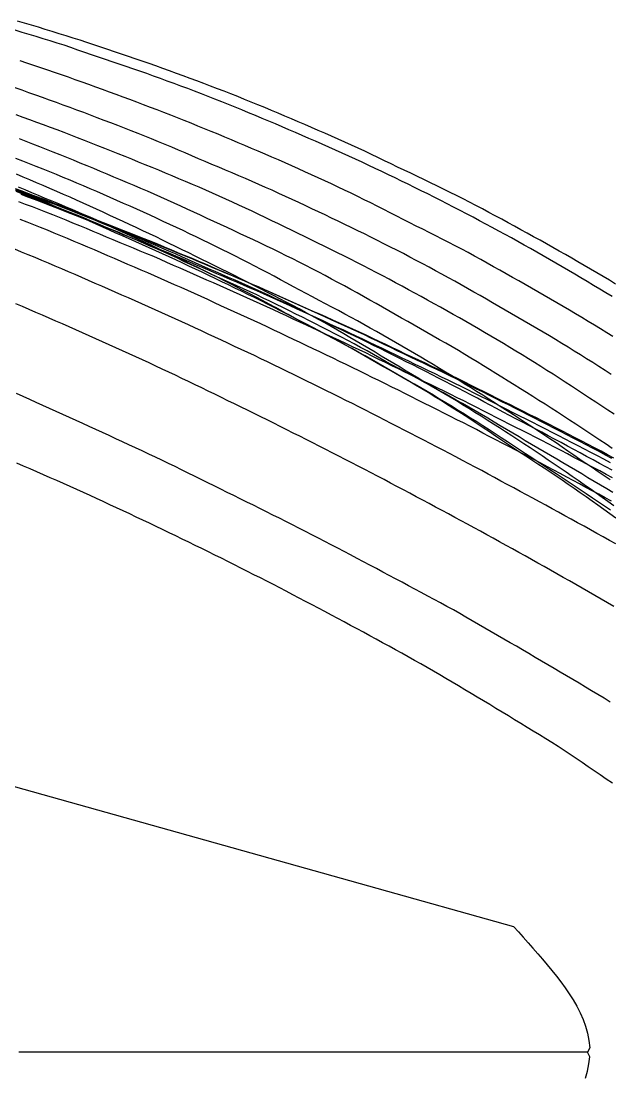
# Model space of a CAD drawing. Extents: x -4 to 218, y -16 to 16.
# Drawn here: x 198.46 to 206.55, y -0.31 to 14.16 of the extents above; entities that cross this region are included whole.
import ezdxf

# ---------------------------------------------------------------- set-up
doc = ezdxf.new("R2010")
doc.units = 0
doc.header["$MEASUREMENT"] = 0
doc.layers.add('Waterlines', color=7, linetype='Continuous')

msp = doc.modelspace()

# ---------------------------------------------------------------- linework, layer by layer
at = {"layer": 'Waterlines', "color": 135}
for points in [[(206.62544, 10.55091), (206.53954, 10.60211), (206.45348, 10.6531), (206.36731, 10.70387), (206.28102, 10.75442), (206.1946, 10.80476), (206.10806, 10.85489), (206.02138, 10.90483), (205.93457, 10.95458), (205.84772, 11.00412), (205.76071, 11.05348), (205.67363, 11.10266), (205.5864, 11.15167), (205.4991, 11.20045), (205.41168, 11.24902), (205.3241, 11.29737), (205.23642, 11.34546), (205.14856, 11.39331), (205.06055, 11.44088), (204.97244, 11.48814), (204.88411, 11.53512), (204.79562, 11.58177), (204.70697, 11.62809), (204.61816, 11.67404), (204.52911, 11.71963), (204.43988, 11.76485), (204.35049, 11.80964), (204.26086, 11.85406), (204.1711, 11.89815), (204.08118, 11.94194), (203.99117, 11.98547), (203.90108, 12.02875), (203.81075, 12.07194), (203.72054, 12.1149), (203.63014, 12.15784), (203.54002, 12.20067), (203.44963, 12.24379), (203.35962, 12.2872), (203.26981, 12.33108), (203.17984, 12.37471), (203.08922, 12.41746), (202.99829, 12.4592), (202.90701, 12.50036), (202.81563, 12.54108), (202.72414, 12.58148), (202.63254, 12.62161), (202.54076, 12.66155), (202.44897, 12.70125), (202.35706, 12.74076), (202.26506, 12.78009), (202.17303, 12.81921), (202.08089, 12.85815), (201.98869, 12.89687), (201.89638, 12.9354), (201.80397, 12.9737), (201.7115, 13.01173), (201.61891, 13.04949), (201.52617, 13.08697), (201.43336, 13.12414), (201.34029, 13.16105), (201.24718, 13.19761), (201.15399, 13.23383), (201.06067, 13.26972), (200.96718, 13.3053), (200.8736, 13.34056), (200.77992, 13.37548), (200.68611, 13.41009), (200.59218, 13.44443), (200.49814, 13.47848), (200.40385, 13.51232), (200.30974, 13.54582), (200.21544, 13.57913), (200.12103, 13.6122), (200.02655, 13.64503), (199.93198, 13.67762), (199.83731, 13.70997), (199.74258, 13.74207), (199.64777, 13.77391), (199.55281, 13.8055), (199.45787, 13.83681), (199.36278, 13.86786), (199.26759, 13.89864), (199.17236, 13.92912), (199.077, 13.95933), (198.98152, 13.98924), (198.88602, 14.01883), (198.79037, 14.04813), (198.69467, 14.07713), (198.59885, 14.10583), (198.50296, 14.13423), (198.40698, 14.16234)], [(161.77084, 13.91014), (205.22366, 1.72699)], [(206.57822, 10.37787), (206.4922, 10.42913), (206.40654, 10.48059), (206.32072, 10.53231), (206.23497, 10.584), (206.14932, 10.63548), (206.06337, 10.68689), (205.97733, 10.73802), (205.8912, 10.7888), (205.80479, 10.83929), (205.71815, 10.88942), (205.63139, 10.93912), (205.54436, 10.98852), (205.45715, 11.0376), (205.36978, 11.08637), (205.28233, 11.13482), (205.19464, 11.18306), (205.10684, 11.23102), (205.01889, 11.27873), (204.9308, 11.32619), (204.84261, 11.37341), (204.75424, 11.4204), (204.66582, 11.46714), (204.57724, 11.51365), (204.48854, 11.5599), (204.39969, 11.60593), (204.31075, 11.65169), (204.22166, 11.6972), (204.13243, 11.74246), (204.04308, 11.78744), (203.95358, 11.83216), (203.86397, 11.8766), (203.77423, 11.92077), (203.68433, 11.96468), (203.59428, 12.0083), (203.50412, 12.05165), (203.41383, 12.09472), (203.32341, 12.13752), (203.23285, 12.18004), (203.14217, 12.22229), (203.05133, 12.26428), (202.96042, 12.30599), (202.8694, 12.34744), (202.77823, 12.38865), (202.68694, 12.42962), (202.59557, 12.47033), (202.50406, 12.51082), (202.41246, 12.55107), (202.32079, 12.59108), (202.229, 12.63087), (202.1371, 12.67044), (202.04515, 12.70978), (201.95308, 12.74892), (201.86092, 12.78783), (201.76869, 12.82652), (201.67635, 12.86501), (201.58391, 12.90328), (201.49139, 12.94131), (201.39874, 12.97908), (201.30602, 13.01657), (201.21313, 13.05377), (201.12012, 13.09066), (201.02699, 13.12722), (200.93373, 13.16345), (200.84033, 13.19932), (200.74681, 13.23484), (200.65312, 13.27), (200.55933, 13.30479), (200.46535, 13.33921), (200.37128, 13.37325), (200.27705, 13.40694), (200.18274, 13.44029), (200.08832, 13.47338), (199.99382, 13.50623), (199.89926, 13.53886), (199.80467, 13.5713), (199.71008, 13.6036), (199.6153, 13.63583), (199.52072, 13.66791), (199.42603, 13.70001), (199.33128, 13.73224), (199.23691, 13.76477), (199.14243, 13.79774), (199.04749, 13.82965), (198.95215, 13.86029), (198.85669, 13.89028), (198.76105, 13.91993), (198.66537, 13.94927), (198.56956, 13.97842), (198.47382, 14.00733), (198.37791, 14.03608)], [(206.58826, 9.82812), (206.50325, 9.88091), (206.41815, 9.93336), (206.33281, 9.98558), (206.24727, 10.03753), (206.16162, 10.0892), (206.07581, 10.14061), (205.98982, 10.19179), (205.90369, 10.24271), (205.81744, 10.29339), (205.73105, 10.34384), (205.64453, 10.39406), (205.55792, 10.44407), (205.47118, 10.49389), (205.38429, 10.54354), (205.29735, 10.59299), (205.2103, 10.64229), (205.12315, 10.6914), (205.03589, 10.74035), (204.94855, 10.7891), (204.8611, 10.83767), (204.77359, 10.88599), (204.68584, 10.93415), (204.59814, 10.98191), (204.51013, 11.02939), (204.42178, 11.07643), (204.33319, 11.12261), (204.24403, 11.16778), (204.15439, 11.2123), (204.06476, 11.25699), (203.97552, 11.30212), (203.88634, 11.34758), (203.79726, 11.3931), (203.70804, 11.43868), (203.61896, 11.48409), (203.52969, 11.52944), (203.44051, 11.57454), (203.35107, 11.6195), (203.26155, 11.66421), (203.17189, 11.70864), (203.08206, 11.75274), (202.9921, 11.79646), (202.90193, 11.8398), (202.8116, 11.88279), (202.7211, 11.9254), (202.63052, 11.96764), (202.53969, 12.0096), (202.44875, 12.05121), (202.3576, 12.09254), (202.26636, 12.13356), (202.17497, 12.1743), (202.0835, 12.21476), (201.99185, 12.25498), (201.90019, 12.29493), (201.80835, 12.33468), (201.71645, 12.3742), (201.62448, 12.4135), (201.53239, 12.45262), (201.44022, 12.49153), (201.34799, 12.53022), (201.25563, 12.56872), (201.16321, 12.60699), (201.07068, 12.64505), (200.97809, 12.68289), (200.88539, 12.72052), (200.79265, 12.7579), (200.69975, 12.79508), (200.60677, 12.83203), (200.51373, 12.86872), (200.42056, 12.9052), (200.32732, 12.94142), (200.23399, 12.97739), (200.14059, 13.0131), (200.04701, 13.0486), (199.9534, 13.08382), (199.85966, 13.1188), (199.76584, 13.15353), (199.67194, 13.18801), (199.57791, 13.22224), (199.48381, 13.25623), (199.38965, 13.28997), (199.29536, 13.32349), (199.201, 13.35676), (199.10658, 13.38981), (199.0121, 13.42263), (198.9175, 13.45524), (198.82285, 13.48763), (198.7281, 13.51981), (198.6333, 13.55177), (198.53847, 13.5835), (198.44353, 13.615)], [(206.56404, 9.31007), (206.47978, 9.36404), (206.39539, 9.41777), (206.31081, 9.4713), (206.2261, 9.52459), (206.14119, 9.57769), (206.05637, 9.63038), (205.97122, 9.68288), (205.88589, 9.73507), (205.80034, 9.78687), (205.71461, 9.83811), (205.62833, 9.88884), (205.54179, 9.93889), (205.45483, 9.98878), (205.36813, 10.03869), (205.28152, 10.08898), (205.1951, 10.13945), (205.10876, 10.18996), (205.02226, 10.24052), (204.93591, 10.29088), (204.84932, 10.3412), (204.76262, 10.39132), (204.67599, 10.44114), (204.58905, 10.4908), (204.50195, 10.54015), (204.4147, 10.58915), (204.32724, 10.63778), (204.23956, 10.68602), (204.15167, 10.73389), (204.0636, 10.78138), (203.97533, 10.82852), (203.88689, 10.87529), (203.79832, 10.92169), (203.70949, 10.9678), (203.62051, 11.0136), (203.53136, 11.05909), (203.44203, 11.10429), (203.35263, 11.14918), (203.26306, 11.19383), (203.17337, 11.23822), (203.08357, 11.28236), (202.9937, 11.32627), (202.90367, 11.36999), (202.81354, 11.4135), (202.72336, 11.45681), (202.63304, 11.49995), (202.54268, 11.54288), (202.45224, 11.58562), (202.36168, 11.62817), (202.27097, 11.67056), (202.18024, 11.7127), (202.08942, 11.75462), (201.9985, 11.79626), (201.90735, 11.83767), (201.81621, 11.87867), (201.72475, 11.91931), (201.6331, 11.95939), (201.54121, 11.99889), (201.44907, 12.03787), (201.35693, 12.07646), (201.26466, 12.11507), (201.17233, 12.15403), (201.08017, 12.19336), (200.98833, 12.23281), (200.89629, 12.27237), (200.80446, 12.31178), (200.71231, 12.35113), (200.6201, 12.39023), (200.52783, 12.42904), (200.43555, 12.46747), (200.34299, 12.50559), (200.25026, 12.54333), (200.15739, 12.58073), (200.06454, 12.61774), (199.97147, 12.6545), (199.87825, 12.69101), (199.78496, 12.72724), (199.69156, 12.76323), (199.59807, 12.79898), (199.50455, 12.83449), (199.41089, 12.8698), (199.31728, 12.90485), (199.22348, 12.93974), (199.12964, 12.97443), (199.03569, 13.00892), (198.9417, 13.0432), (198.84764, 13.07729), (198.75346, 13.1112), (198.65927, 13.1449), (198.56499, 13.1784), (198.47063, 13.21172), (198.37621, 13.24483)], [(206.6035, 8.76332), (206.51956, 8.81806), (206.43581, 8.87263), (206.3519, 8.92736), (206.2683, 8.98213), (206.18463, 9.03723), (206.10115, 9.09234), (206.01759, 9.1474), (205.93379, 9.20228), (205.84995, 9.2567), (205.76559, 9.3109), (205.68117, 9.36458), (205.59637, 9.41799), (205.51152, 9.47097), (205.42636, 9.52371), (205.34113, 9.57608), (205.25563, 9.62823), (205.17, 9.68007), (205.08423, 9.73163), (204.99828, 9.78294), (204.91216, 9.83396), (204.82587, 9.88473), (204.73947, 9.9352), (204.65286, 9.98543), (204.56616, 10.03535), (204.47923, 10.08501), (204.3922, 10.13438), (204.30498, 10.18346), (204.21759, 10.2323), (204.1301, 10.2809), (204.04247, 10.32928), (203.95474, 10.37744), (203.8669, 10.42542), (203.77895, 10.4732), (203.69089, 10.5208), (203.60271, 10.56822), (203.51445, 10.61546), (203.42612, 10.66249), (203.33777, 10.70924), (203.24934, 10.75574), (203.16055, 10.80205), (203.07188, 10.84772), (202.98241, 10.89259), (202.89238, 10.93622), (202.80219, 10.98026), (202.7123, 11.02452), (202.62244, 11.06887), (202.53267, 11.11316), (202.4429, 11.15741), (202.35313, 11.20157), (202.26321, 11.24569), (202.17328, 11.28967), (202.08333, 11.33349), (201.99326, 11.37718), (201.90311, 11.42068), (201.81287, 11.46396), (201.72249, 11.507), (201.63202, 11.54971), (201.54138, 11.59211), (201.45059, 11.63417), (201.35965, 11.67588), (201.26854, 11.71723), (201.17711, 11.75828), (201.08575, 11.79886), (200.99413, 11.83914), (200.90233, 11.87908), (200.81039, 11.91868), (200.71832, 11.95798), (200.62611, 11.99701), (200.53383, 12.03576), (200.44141, 12.0743), (200.34894, 12.11261), (200.25641, 12.15075), (200.16382, 12.18872), (200.07117, 12.22654), (199.97845, 12.26422), (199.88564, 12.30179), (199.79285, 12.33918), (199.69997, 12.37646), (199.60699, 12.4136), (199.51398, 12.45059), (199.42094, 12.48741), (199.3279, 12.52402), (199.23465, 12.56047), (199.1413, 12.59664), (199.04794, 12.63241), (198.95445, 12.66763), (198.86057, 12.70222), (198.76648, 12.73625), (198.67224, 12.77021), (198.57811, 12.80452), (198.48413, 12.83915), (198.39026, 12.87389)], [(206.57599, 8.29311), (206.49335, 8.34948), (206.41046, 8.40561), (206.32739, 8.46142), (206.24413, 8.51698), (206.16074, 8.57222), (206.0771, 8.62725), (205.99335, 8.682), (205.90942, 8.73651), (205.82535, 8.79078), (205.74112, 8.84483), (205.65675, 8.89865), (205.57227, 8.9523), (205.48769, 9.00576), (205.40298, 9.05907), (205.31821, 9.11224), (205.23334, 9.16527), (205.14839, 9.21818), (205.06339, 9.27096), (204.97827, 9.32362), (204.89307, 9.37619), (204.80786, 9.42857), (204.7225, 9.48086), (204.63702, 9.533), (204.55185, 9.58471), (204.46613, 9.63636), (204.38028, 9.6872), (204.29301, 9.73646), (204.20586, 9.7859), (204.1188, 9.83566), (204.03195, 9.88538), (203.94508, 9.93513), (203.8582, 9.98483), (203.77126, 10.03451), (203.68431, 10.08408), (203.59732, 10.13359), (203.5103, 10.18298), (203.4232, 10.23226), (203.33606, 10.28141), (203.24879, 10.33042), (203.16142, 10.37926), (203.07397, 10.42786), (202.98637, 10.47623), (202.89862, 10.5243), (202.81068, 10.57205), (202.72258, 10.61945), (202.63431, 10.66646), (202.54568, 10.71314), (202.45694, 10.75935), (202.36797, 10.80514), (202.27876, 10.85048), (202.18936, 10.89541), (202.09975, 10.93992), (202.00989, 10.98406), (201.91991, 11.02782), (201.8297, 11.07126), (201.73938, 11.11439), (201.64899, 11.15723), (201.55843, 11.19987), (201.4678, 11.24232), (201.37709, 11.28461), (201.28633, 11.32675), (201.19554, 11.36877), (201.10468, 11.41071), (201.01382, 11.45253), (200.92285, 11.49433), (200.832, 11.53601), (200.74104, 11.5777), (200.65024, 11.61935), (200.55939, 11.66117), (200.46892, 11.70333), (200.37758, 11.7448), (200.28586, 11.7848), (200.1938, 11.82441), (200.10164, 11.86379), (200.00949, 11.90296), (199.91734, 11.94197), (199.82507, 11.98087), (199.73285, 12.01962), (199.6405, 12.05829), (199.54814, 12.09682), (199.45575, 12.13524), (199.36328, 12.17354), (199.27078, 12.21169), (199.17816, 12.24972), (199.08556, 12.28755), (198.99283, 12.3252), (198.90007, 12.36261), (198.80714, 12.39981), (198.71414, 12.43673), (198.621, 12.47337), (198.5278, 12.50968), (198.43442, 12.54569)], [(206.54863, 7.86082), (206.46606, 7.91721), (206.38345, 7.97353), (206.30089, 8.02973), (206.21815, 8.08602), (206.1355, 8.14228), (206.05301, 8.19855), (205.97075, 8.255), (205.88879, 8.31202), (205.80644, 8.36912), (205.72346, 8.42518), (205.64008, 8.48058), (205.55641, 8.53565), (205.4727, 8.59042), (205.3889, 8.64498), (205.30495, 8.69939), (205.22093, 8.75364), (205.13683, 8.80773), (205.05263, 8.86168), (204.96832, 8.91549), (204.88393, 8.96916), (204.79947, 9.02266), (204.71487, 9.07602), (204.63019, 9.1292), (204.54538, 9.18221), (204.46046, 9.235), (204.37541, 9.28757), (204.29018, 9.33992), (204.2048, 9.39201), (204.11929, 9.44385), (204.0336, 9.49543), (203.94774, 9.54675), (203.86176, 9.59778), (203.77559, 9.64852), (203.6893, 9.69895), (203.60277, 9.74912), (203.51611, 9.79896), (203.42929, 9.84848), (203.34218, 9.89774), (203.25496, 9.94661), (203.16759, 9.99514), (203.08003, 10.0433), (202.99211, 10.09122), (202.90417, 10.13873), (202.8161, 10.18593), (202.72772, 10.23299), (202.63942, 10.2798), (202.5511, 10.32648), (202.46259, 10.37325), (202.37431, 10.42001), (202.28601, 10.46709), (202.19801, 10.51444), (202.11014, 10.56198), (202.02219, 10.60958), (201.93407, 10.65703), (201.84576, 10.70414), (201.75737, 10.75076), (201.66855, 10.79702), (201.57967, 10.84277), (201.49049, 10.88821), (201.40125, 10.93327), (201.31175, 10.97807), (201.22217, 11.02255), (201.13248, 11.06675), (201.04262, 11.11072), (200.95268, 11.15439), (200.86259, 11.19782), (200.7724, 11.241), (200.68207, 11.28394), (200.59164, 11.32661), (200.50104, 11.36904), (200.41039, 11.41119), (200.31958, 11.45308), (200.22865, 11.49471), (200.13763, 11.53609), (200.04646, 11.57727), (199.95522, 11.61822), (199.86392, 11.65894), (199.77248, 11.69947), (199.68094, 11.73981), (199.58934, 11.77993), (199.49773, 11.81979), (199.40591, 11.85949), (199.31403, 11.89894), (199.22218, 11.93805), (199.13007, 11.9769), (199.0377, 12.01538), (198.94542, 12.05311), (198.85255, 12.09023), (198.75938, 12.12686), (198.66631, 12.16349), (198.57323, 12.20052), (198.48038, 12.23772), (198.38757, 12.27499)], [(206.60144, 7.50365), (206.5201, 7.56193), (206.43861, 7.62001), (206.35701, 7.67792), (206.27527, 7.73565), (206.19339, 7.79318), (206.11136, 7.85052), (206.02921, 7.90763), (205.9469, 7.96454), (205.86441, 8.02121), (205.78177, 8.07762), (205.69894, 8.13377), (205.61595, 8.18963), (205.53275, 8.24526), (205.4494, 8.30062), (205.36588, 8.35575), (205.2822, 8.41064), (205.19838, 8.46529), (205.11441, 8.51972), (205.03027, 8.57392), (204.946, 8.62789), (204.86159, 8.68161), (204.77698, 8.7351), (204.69237, 8.78821), (204.60745, 8.84109), (204.52238, 8.89359), (204.43692, 8.9457), (204.35124, 8.99704), (204.26503, 9.04754), (204.17831, 9.09788), (204.09201, 9.14861), (204.0061, 9.19988), (203.92027, 9.2515), (203.83459, 9.3032), (203.74883, 9.35503), (203.66321, 9.40678), (203.57748, 9.45852), (203.49182, 9.51015), (203.40602, 9.56173), (203.32021, 9.61316), (203.23428, 9.66444), (203.14822, 9.71555), (203.06206, 9.76642), (202.97574, 9.81701), (202.88924, 9.8673), (202.80252, 9.91725), (202.71562, 9.96682), (202.62848, 10.01602), (202.54111, 10.06481), (202.45352, 10.11319), (202.36569, 10.16116), (202.27765, 10.20873), (202.18944, 10.25588), (202.10094, 10.30272), (202.01231, 10.34918), (201.92351, 10.39532), (201.83458, 10.44114), (201.74548, 10.48671), (201.65627, 10.53203), (201.56694, 10.57714), (201.47754, 10.62207), (201.38805, 10.66685), (201.29846, 10.71151), (201.20888, 10.75603), (201.11922, 10.80048), (201.02953, 10.84481), (200.93974, 10.8891), (200.84999, 10.93329), (200.76016, 10.97745), (200.67027, 11.02157), (200.58066, 11.06554), (200.49095, 11.10958), (200.40181, 11.15385), (200.31152, 11.19778), (200.22089, 11.2407), (200.13023, 11.28332), (200.03951, 11.32578), (199.94878, 11.36805), (199.85803, 11.41016), (199.76717, 11.45217), (199.67632, 11.49402), (199.58531, 11.53575), (199.49434, 11.5773), (199.40321, 11.61872), (199.31204, 11.65996), (199.22079, 11.701), (199.12944, 11.74184), (199.03798, 11.78243), (198.94641, 11.82273), (198.85466, 11.86277), (198.7628, 11.9025), (198.67081, 11.94193), (198.57867, 11.98104), (198.48643, 12.01982), (198.39409, 12.05827)], [(206.62589, 7.33611), (206.5448, 7.39466), (206.46356, 7.45302), (206.38219, 7.51117), (206.30066, 7.56915), (206.21902, 7.62691), (206.13724, 7.68446), (206.0553, 7.74177), (205.97314, 7.79885), (205.8909, 7.85555), (205.80827, 7.91197), (205.7254, 7.96786), (205.64215, 8.02313), (205.5585, 8.07776), (205.47443, 8.13198), (205.3902, 8.18615), (205.3062, 8.24059), (205.2227, 8.29557), (205.13956, 8.35102), (205.05635, 8.40685), (204.97342, 8.46257), (204.89024, 8.51839), (204.80702, 8.57401), (204.7238, 8.62932), (204.64023, 8.68445), (204.5565, 8.7392), (204.47252, 8.79357), (204.38831, 8.84746), (204.30376, 8.90095), (204.21892, 8.954), (204.13387, 9.00664), (204.04858, 9.05889), (203.9631, 9.11076), (203.87737, 9.16232), (203.79143, 9.21352), (203.70529, 9.26439), (203.61897, 9.31493), (203.53246, 9.36514), (203.44577, 9.41502), (203.3589, 9.46457), (203.27184, 9.51379), (203.18457, 9.56267), (203.09714, 9.61118), (203.00941, 9.65936), (202.92157, 9.70715), (202.83356, 9.75463), (202.74541, 9.8018), (202.65717, 9.84874), (202.56868, 9.89558), (202.4803, 9.94221), (202.39177, 9.98889), (202.30348, 10.03554), (202.21515, 10.08253), (202.12718, 10.12994), (202.03946, 10.17797), (201.95181, 10.22636), (201.86433, 10.27449), (201.77621, 10.32232), (201.68794, 10.36943), (201.59938, 10.41596), (201.51064, 10.46201), (201.42154, 10.50777), (201.33243, 10.55312), (201.24307, 10.59824), (201.15369, 10.64304), (201.06409, 10.68763), (200.97443, 10.73196), (200.88464, 10.77605), (200.79472, 10.81993), (200.70474, 10.86356), (200.61464, 10.90698), (200.52438, 10.95018), (200.43408, 10.99312), (200.34364, 11.03583), (200.2531, 11.07832), (200.16243, 11.1206), (200.0717, 11.16265), (199.98085, 11.20453), (199.88994, 11.24621), (199.7989, 11.28772), (199.70779, 11.32905), (199.61662, 11.37018), (199.52533, 11.41115), (199.43398, 11.45191), (199.34259, 11.49242), (199.25113, 11.53267), (199.15955, 11.5726), (199.06772, 11.61212), (198.97569, 11.65083), (198.88318, 11.68852), (198.7905, 11.72634), (198.69803, 11.76513), (198.60602, 11.80424), (198.51393, 11.84355), (198.42197, 11.88282)], [(206.57407, 8.15532), (206.48555, 8.20192), (206.39706, 8.24844), (206.3085, 8.29495), (206.21994, 8.34143), (206.1313, 8.38789), (206.04269, 8.43432), (205.95421, 8.48065), (205.8658, 8.52691), (205.77759, 8.57309), (205.68828, 8.61895), (205.59892, 8.66423), (205.50961, 8.70941), (205.42033, 8.75453), (205.33105, 8.79958), (205.24176, 8.84459), (205.15242, 8.88955), (205.06306, 8.93447), (204.97369, 8.97932), (204.88425, 9.02412), (204.79482, 9.06883), (204.70534, 9.11346), (204.61577, 9.15799), (204.52612, 9.2024), (204.43637, 9.24665), (204.34656, 9.29061), (204.25673, 9.33418), (204.1667, 9.37741), (204.07648, 9.42024), (203.98608, 9.46274), (203.89554, 9.50513), (203.80496, 9.54788), (203.71495, 9.59112), (203.62482, 9.63486), (203.53487, 9.67854), (203.44467, 9.72213), (203.35448, 9.76537), (203.26416, 9.80828), (203.17368, 9.85086), (203.08295, 9.89318), (202.99217, 9.93516), (202.90128, 9.97691), (202.81033, 10.01847), (202.71928, 10.0599), (202.6282, 10.1012), (202.53711, 10.1424), (202.44597, 10.18351), (202.35475, 10.22456), (202.26353, 10.26555), (202.17226, 10.3065), (202.08101, 10.34738), (201.98987, 10.38818), (201.89859, 10.42901), (201.80746, 10.46982), (201.71674, 10.51081), (201.62459, 10.55077), (201.53253, 10.59037), (201.4406, 10.62981), (201.3486, 10.66918), (201.25664, 10.70846), (201.16464, 10.74767), (201.0726, 10.78683), (200.98055, 10.82591), (200.88844, 10.86493), (200.79636, 10.90384), (200.70418, 10.94267), (200.61198, 10.98137), (200.51968, 11.01995), (200.42726, 11.05835), (200.33484, 11.09644), (200.24242, 11.1341), (200.14983, 11.17134), (200.05679, 11.20821), (199.96382, 11.24459), (199.87061, 11.2809), (199.77753, 11.31749), (199.68472, 11.35459), (199.59175, 11.39212), (199.4991, 11.42959), (199.4062, 11.46704), (199.31342, 11.50418), (199.22037, 11.54107), (199.12732, 11.57756), (199.03398, 11.61373), (198.94055, 11.6495), (198.84709, 11.68492), (198.75343, 11.72012), (198.65974, 11.75513), (198.56606, 11.78996), (198.47226, 11.82468), (198.37852, 11.85929)], [(206.55388, 7.44374), (206.47105, 7.49977), (206.38815, 7.55572), (206.30522, 7.61156), (206.2222, 7.66734), (206.13908, 7.72307), (206.05598, 7.77865), (205.9727, 7.83418), (205.88931, 7.88959), (205.80632, 7.94442), (205.72258, 7.99824), (205.63878, 8.05363), (205.55537, 8.10914), (205.47205, 8.16451), (205.38863, 8.21981), (205.30519, 8.27493), (205.22165, 8.32992), (205.13802, 8.38474), (205.05428, 8.43939), (204.9704, 8.49385), (204.8864, 8.54811), (204.80225, 8.60213), (204.71794, 8.65591), (204.63345, 8.70941), (204.54875, 8.7626), (204.46385, 8.81541), (204.37868, 8.86782), (204.29321, 8.91979), (204.20749, 8.97132), (204.12152, 9.02242), (204.03531, 9.07311), (203.94884, 9.12344), (203.86215, 9.17339), (203.77524, 9.223), (203.68832, 9.27219), (203.601, 9.32126), (203.51379, 9.36997), (203.42664, 9.41851), (203.33942, 9.46721), (203.25259, 9.5165), (203.16655, 9.56735), (203.08046, 9.61817), (202.99329, 9.6678), (202.90587, 9.71645), (202.81812, 9.76461), (202.73019, 9.81233), (202.64211, 9.85971), (202.55388, 9.90679), (202.46548, 9.9536), (202.37697, 10.00015), (202.28833, 10.04644), (202.19957, 10.09249), (202.11064, 10.13831), (202.02164, 10.18387), (201.93248, 10.22919), (201.84325, 10.27424), (201.75381, 10.31905), (201.66425, 10.36359), (201.57462, 10.40785), (201.4848, 10.4519), (201.39493, 10.49571), (201.30493, 10.53934), (201.21486, 10.58278), (201.12468, 10.62606), (201.03444, 10.66915), (200.94411, 10.71208), (200.85365, 10.75487), (200.76323, 10.79744), (200.67261, 10.83989), (200.58186, 10.88216), (200.49103, 10.92418), (200.40079, 10.96546), (200.30934, 11.0056), (200.21788, 11.04654), (200.1264, 11.08769), (200.0352, 11.12872), (199.94391, 11.16971), (199.8526, 11.21061), (199.76128, 11.2514), (199.66991, 11.29208), (199.57851, 11.33263), (199.48703, 11.37306), (199.39552, 11.41333), (199.30388, 11.45345), (199.21222, 11.49337), (199.12044, 11.53308), (199.02855, 11.57257), (198.93654, 11.61179), (198.84445, 11.65075), (198.75224, 11.68944), (198.65988, 11.72789), (198.56743, 11.76608), (198.47495, 11.80399), (198.38229, 11.84168)], [(206.58853, 7.68513), (206.50287, 7.73669), (206.41711, 7.78821), (206.33138, 7.83963), (206.24556, 7.89101), (206.15968, 7.94232), (206.07385, 7.99348), (205.98795, 8.04456), (205.90195, 8.09548), (205.81581, 8.14618), (205.72969, 8.19605), (205.6425, 8.24544), (205.55626, 8.29646), (205.47026, 8.34788), (205.38451, 8.39927), (205.29869, 8.4507), (205.21281, 8.50208), (205.12697, 8.55335), (205.04105, 8.60452), (204.95505, 8.65556), (204.86899, 8.70645), (204.78279, 8.7572), (204.69652, 8.80772), (204.61006, 8.85803), (204.52347, 8.90806), (204.43671, 8.95776), (204.34969, 9.00706), (204.26245, 9.05594), (204.17502, 9.10439), (204.08734, 9.15246), (203.99953, 9.20015), (203.91141, 9.2476), (203.82329, 9.29472), (203.73515, 9.34167), (203.64687, 9.38869), (203.55879, 9.43591), (203.47115, 9.48374), (203.3838, 9.53271), (203.29697, 9.58211), (203.20972, 9.63136), (203.12213, 9.67979), (203.03423, 9.7273), (202.94583, 9.7742), (202.85712, 9.82068), (202.76839, 9.86673), (202.67943, 9.91253), (202.59041, 9.95805), (202.50125, 10.00337), (202.412, 10.04848), (202.32266, 10.09339), (202.23322, 10.13811), (202.14363, 10.18263), (202.054, 10.22692), (201.96429, 10.27096), (201.87434, 10.31477), (201.78439, 10.35817), (201.69414, 10.40121), (201.60365, 10.44369), (201.51289, 10.48559), (201.42188, 10.52697), (201.33064, 10.56799), (201.23952, 10.60891), (201.14844, 10.65028), (201.05759, 10.6923), (200.96709, 10.73464), (200.87646, 10.7772), (200.786, 10.81962), (200.69524, 10.86192), (200.60455, 10.90382), (200.51346, 10.94548), (200.4223, 10.98669), (200.33101, 11.02746), (200.23949, 11.06786), (200.14793, 11.10788), (200.05611, 11.14768), (199.96422, 11.1872), (199.87227, 11.22648), (199.7802, 11.26555), (199.68806, 11.3044), (199.59584, 11.34306), (199.50354, 11.38151), (199.41116, 11.41975), (199.31871, 11.45776), (199.22609, 11.49557), (199.13348, 11.53305), (199.04068, 11.57022), (198.94771, 11.60693), (198.8546, 11.64314), (198.76128, 11.67895), (198.66782, 11.71462), (198.57443, 11.75051), (198.48135, 11.78686), (198.38818, 11.82375)], [(206.60277, 8.16019), (206.51414, 8.20657), (206.42551, 8.25289), (206.33687, 8.29918), (206.24818, 8.34542), (206.1595, 8.39164), (206.07074, 8.43783), (205.98193, 8.48399), (205.89336, 8.52995), (205.8047, 8.57582), (205.71609, 8.62121), (205.62622, 8.66583), (205.53658, 8.71072), (205.44711, 8.75561), (205.35774, 8.80045), (205.26833, 8.8453), (205.17891, 8.89013), (205.08952, 8.93489), (205.00005, 8.97964), (204.91057, 9.02433), (204.82108, 9.06894), (204.73155, 9.11347), (204.64194, 9.15792), (204.55228, 9.20222), (204.46252, 9.24636), (204.37274, 9.2902), (204.28287, 9.33365), (204.19258, 9.37679), (204.10226, 9.41941), (204.01175, 9.46171), (203.92101, 9.50401), (203.8304, 9.54656), (203.7401, 9.58945), (203.64989, 9.63251), (203.55949, 9.67568), (203.46922, 9.71864), (203.37877, 9.76147), (203.28828, 9.80402), (203.19759, 9.84633), (203.10686, 9.88828), (203.0159, 9.92997), (202.92484, 9.97137), (202.83372, 10.01251), (202.74249, 10.05349), (202.65118, 10.09431), (202.55984, 10.13501), (202.46849, 10.17559), (202.377, 10.21615), (202.28563, 10.25658), (202.19411, 10.29705), (202.10294, 10.33739), (202.01154, 10.37795), (201.92038, 10.41881), (201.82933, 10.45984), (201.73763, 10.50017), (201.64549, 10.53989), (201.5535, 10.57922), (201.46144, 10.61838), (201.36935, 10.65743), (201.27724, 10.69639), (201.1851, 10.73526), (201.09294, 10.77407), (201.00073, 10.81283), (200.90851, 10.85151), (200.81627, 10.89012), (200.724, 10.92865), (200.63159, 10.96713), (200.53932, 11.00542), (200.44695, 11.04357), (200.35448, 11.08145), (200.26207, 11.11873), (200.16911, 11.15539), (200.07585, 11.19182), (199.98271, 11.22863), (199.88963, 11.26573), (199.79672, 11.30286), (199.70386, 11.33997), (199.61099, 11.37703), (199.51799, 11.41406), (199.42508, 11.45091), (199.33203, 11.48765), (199.23894, 11.52423), (199.14577, 11.56058), (199.05251, 11.59668), (198.95915, 11.63247), (198.86568, 11.66795), (198.77217, 11.70315), (198.67839, 11.73816), (198.5847, 11.77293), (198.49084, 11.8076), (198.39711, 11.84213)], [(206.57867, 7.99233), (206.49086, 8.04016), (206.40302, 8.08795), (206.31512, 8.13569), (206.22722, 8.18336), (206.13927, 8.23098), (206.05128, 8.27852), (205.96327, 8.32597), (205.87517, 8.37333), (205.78697, 8.42058), (205.69868, 8.46766), (205.61035, 8.51452), (205.52202, 8.5611), (205.43358, 8.60749), (205.345, 8.65372), (205.25632, 8.69984), (205.16762, 8.74594), (205.07896, 8.79222), (204.99046, 8.83895), (204.90231, 8.88617), (204.81436, 8.93357), (204.72609, 8.98101), (204.6378, 9.02809), (204.54936, 9.07483), (204.46074, 9.12119), (204.37193, 9.16722), (204.28297, 9.21298), (204.19392, 9.25855), (204.10483, 9.30393), (204.01567, 9.34918), (203.92642, 9.39433), (203.83711, 9.43938), (203.74779, 9.48433), (203.6584, 9.52918), (203.56897, 9.57396), (203.47951, 9.61863), (203.38997, 9.66322), (203.30045, 9.70765), (203.21092, 9.75189), (203.12128, 9.7959), (203.03152, 9.83918), (202.94069, 9.8812), (202.84998, 9.92423), (202.75977, 9.96741), (202.66945, 10.01073), (202.57927, 10.05397), (202.48909, 10.09717), (202.39882, 10.1403), (202.30856, 10.18334), (202.21823, 10.22625), (202.12781, 10.26904), (202.03737, 10.31165), (201.94679, 10.35408), (201.85614, 10.39627), (201.7653, 10.43821), (201.67438, 10.47976), (201.5833, 10.52091), (201.492, 10.56169), (201.40053, 10.6021), (201.30902, 10.64212), (201.21724, 10.68191), (201.12535, 10.7215), (201.03368, 10.7609), (200.94183, 10.80052), (200.85028, 10.84056), (200.75899, 10.88139), (200.66788, 10.92259), (200.57669, 10.96355), (200.48509, 11.00398), (200.39319, 11.04379), (200.30113, 11.08302), (200.20892, 11.12184), (200.11658, 11.1604), (200.02422, 11.19871), (199.93176, 11.23687), (199.83925, 11.27487), (199.74669, 11.31273), (199.65411, 11.35046), (199.56145, 11.38809), (199.46872, 11.4256), (199.37602, 11.46296), (199.2832, 11.50019), (199.19034, 11.53724), (199.0975, 11.57401), (199.00439, 11.6104), (198.91118, 11.64585), (198.81749, 11.68071), (198.72386, 11.71625), (198.63045, 11.75222), (198.537, 11.78831), (198.44365, 11.82436)], [(206.55272, 8.09711), (206.46396, 8.14324), (206.37523, 8.18931), (206.2865, 8.23537), (206.19774, 8.28146), (206.10905, 8.32755), (206.02045, 8.37372), (205.93219, 8.42013), (205.84367, 8.46663), (205.75438, 8.51242), (205.66512, 8.55773), (205.57581, 8.60289), (205.48654, 8.64794), (205.39722, 8.69296), (205.30791, 8.73794), (205.21855, 8.7829), (205.12923, 8.82782), (205.03989, 8.87273), (204.95052, 8.91763), (204.86113, 8.96253), (204.77177, 9.00739), (204.68236, 9.05226), (204.59293, 9.09713), (204.50378, 9.14182), (204.41475, 9.18641), (204.32439, 9.22999), (204.23402, 9.27351), (204.14391, 9.31693), (204.05383, 9.36032), (203.96371, 9.40371), (203.87358, 9.44709), (203.78349, 9.49043), (203.69334, 9.53376), (203.60321, 9.57706), (203.51303, 9.62034), (203.42285, 9.66357), (203.33263, 9.70676), (203.24236, 9.74988), (203.15207, 9.79289), (203.06194, 9.8356), (202.97159, 9.87794), (202.88063, 9.91959), (202.78931, 9.96044), (202.69803, 10.00161), (202.60696, 10.04308), (202.51591, 10.08469), (202.42493, 10.12629), (202.33397, 10.16786), (202.24298, 10.20939), (202.15196, 10.25085), (202.06093, 10.29219), (201.96977, 10.33343), (201.8786, 10.37448), (201.78737, 10.4153), (201.69592, 10.45589), (201.60443, 10.49608), (201.5127, 10.53597), (201.42097, 10.57548), (201.32896, 10.61478), (201.23708, 10.6538), (201.14491, 10.69284), (201.05296, 10.7319), (200.96091, 10.77136), (200.86913, 10.81102), (200.77728, 10.85074), (200.68546, 10.89025), (200.59357, 10.92945), (200.50119, 10.9684), (200.40889, 11.0069), (200.31644, 11.04505), (200.22382, 11.08294), (200.1312, 11.1206), (200.03845, 11.15813), (199.94571, 11.19553), (199.85292, 11.23282), (199.76009, 11.27005), (199.66724, 11.30721), (199.57445, 11.34431), (199.48158, 11.38141), (199.38872, 11.4185), (199.29605, 11.45559), (199.20357, 11.49287), (199.11081, 11.53044), (199.01755, 11.56699), (198.92407, 11.60299), (198.83063, 11.63876), (198.73708, 11.67446), (198.64363, 11.71002), (198.55016, 11.74553), (198.45663, 11.781)], [(206.5838, 7.88995), (206.49529, 7.93664), (206.40686, 7.98342), (206.3185, 8.0302), (206.23, 8.07703), (206.14151, 8.12375), (206.0531, 8.17031), (205.96451, 8.2168), (205.87584, 8.26313), (205.78709, 8.30926), (205.69826, 8.35518), (205.60931, 8.4009), (205.52026, 8.44644), (205.43117, 8.49184), (205.34203, 8.53711), (205.25287, 8.58227), (205.16373, 8.62737), (205.07439, 8.67253), (204.98534, 8.7176), (204.89616, 8.76285), (204.80696, 8.80838), (204.71809, 8.85386), (204.62894, 8.89929), (204.53961, 8.94435), (204.45003, 8.98907), (204.36029, 9.03347), (204.27054, 9.07761), (204.18073, 9.12161), (204.09084, 9.16552), (204.00095, 9.20936), (203.91103, 9.25315), (203.82111, 9.2969), (203.73114, 9.34062), (203.64124, 9.38433), (203.55128, 9.42806), (203.46153, 9.47173), (203.37158, 9.51557), (203.28197, 9.55949), (203.19247, 9.60379), (203.10228, 9.64729), (203.01154, 9.69009), (202.92096, 9.73252), (202.83031, 9.77487), (202.73965, 9.81714), (202.64902, 9.85936), (202.55832, 9.90156), (202.46767, 9.94373), (202.37695, 9.9859), (202.28625, 10.02803), (202.19557, 10.07016), (202.10483, 10.11232), (202.01414, 10.15443), (201.9234, 10.19658), (201.83292, 10.23864), (201.7428, 10.28062), (201.65129, 10.32187), (201.55969, 10.36255), (201.46817, 10.40314), (201.37672, 10.44369), (201.28531, 10.48419), (201.19383, 10.52469), (201.1024, 10.56516), (201.01096, 10.6056), (200.91945, 10.64605), (200.82797, 10.68645), (200.73645, 10.72683), (200.6449, 10.76718), (200.55333, 10.80747), (200.46173, 10.84766), (200.37044, 10.88749), (200.27885, 10.92661), (200.1861, 10.96452), (200.09343, 11.0029), (200.00102, 11.04142), (199.90868, 11.08001), (199.81639, 11.11861), (199.72414, 11.15719), (199.63188, 11.19576), (199.5396, 11.2343), (199.44728, 11.27279), (199.35492, 11.31122), (199.26256, 11.34953), (199.1702, 11.3877), (199.07773, 11.42568), (198.98511, 11.46333), (198.89252, 11.50037), (198.79942, 11.53685), (198.7061, 11.5728), (198.61261, 11.60878), (198.51929, 11.64508), (198.42633, 11.68154)], [(206.56848, 7.56766), (206.48058, 7.61525), (206.39243, 7.66285), (206.30438, 7.71031), (206.21635, 7.75771), (206.12814, 7.8052), (206.04062, 7.85244), (205.95288, 7.90006), (205.8649, 7.94762), (205.77655, 7.99479), (205.68788, 8.04171), (205.59941, 8.0883), (205.5108, 8.13481), (205.42221, 8.18122), (205.33357, 8.22757), (205.2449, 8.27386), (205.15623, 8.32009), (205.06752, 8.36627), (204.97878, 8.41241), (204.89, 8.45849), (204.80121, 8.50451), (204.71239, 8.55046), (204.62346, 8.59636), (204.53459, 8.64211), (204.44563, 8.68773), (204.35657, 8.73312), (204.2674, 8.77816), (204.17815, 8.82277), (204.08855, 8.86719), (203.99881, 8.91171), (203.90929, 8.95641), (203.8199, 9.00122), (203.73032, 9.04614), (203.64096, 9.09091), (203.55141, 9.13568), (203.46185, 9.1803), (203.37228, 9.22478), (203.28262, 9.26912), (203.19289, 9.31328), (203.10303, 9.35725), (203.01314, 9.40099), (202.92308, 9.44457), (202.83299, 9.48794), (202.7428, 9.53119), (202.65257, 9.5743), (202.56227, 9.61732), (202.47194, 9.66024), (202.38158, 9.70311), (202.29124, 9.74591), (202.20085, 9.78872), (202.11057, 9.83154), (202.02039, 9.87451), (201.93028, 9.9178), (201.84016, 9.96084), (201.74944, 10.00338), (201.65852, 10.04545), (201.56754, 10.08728), (201.47659, 10.12892), (201.3856, 10.17048), (201.29463, 10.21194), (201.20355, 10.25337), (201.11249, 10.29473), (201.02142, 10.33604), (200.93033, 10.3773), (200.83922, 10.41851), (200.74805, 10.45968), (200.65683, 10.5008), (200.56567, 10.54179), (200.47441, 10.58271), (200.38322, 10.62337), (200.29205, 10.6634), (200.19986, 10.70268), (200.10777, 10.74195), (200.01578, 10.78147), (199.92381, 10.82106), (199.83186, 10.86065), (199.73997, 10.90019), (199.6481, 10.93968), (199.5562, 10.97911), (199.46422, 11.01849), (199.37222, 11.05776), (199.28021, 11.09691), (199.18808, 11.13592), (199.09593, 11.1747), (199.00369, 11.21318), (198.91127, 11.2513), (198.81868, 11.28899), (198.72588, 11.32628), (198.6331, 11.36315), (198.53996, 11.39997), (198.44695, 11.43684)], [(206.62776, 6.98021), (206.54044, 7.02895), (206.45306, 7.07764), (206.36568, 7.12629), (206.27829, 7.17488), (206.19083, 7.22343), (206.10335, 7.27193), (206.01585, 7.32035), (205.92833, 7.3687), (205.84085, 7.41691), (205.75316, 7.46505), (205.6655, 7.51291), (205.57762, 7.56052), (205.48967, 7.60783), (205.40155, 7.65514), (205.31345, 7.70261), (205.22523, 7.75028), (205.13727, 7.79784), (205.0493, 7.84535), (204.96118, 7.89285), (204.87314, 7.94019), (204.78493, 7.98748), (204.6967, 8.03462), (204.60844, 8.08161), (204.52008, 8.12846), (204.43166, 8.17514), (204.34312, 8.22166), (204.2545, 8.26802), (204.1658, 8.31425), (204.07706, 8.36035), (203.98827, 8.40636), (203.8994, 8.45229), (203.81053, 8.49813), (203.72166, 8.54389), (203.63271, 8.58964), (203.54369, 8.63537), (203.45497, 8.68093), (203.36612, 8.72661), (203.27728, 8.77248), (203.18848, 8.8184), (203.09914, 8.86374), (203.0096, 8.90849), (202.92003, 8.95298), (202.83028, 8.99741), (202.74063, 9.04168), (202.65092, 9.08589), (202.56117, 9.13006), (202.47142, 9.17417), (202.38164, 9.21823), (202.29185, 9.26223), (202.20203, 9.30619), (202.11215, 9.3501), (202.02226, 9.39394), (201.93231, 9.43771), (201.84238, 9.48134), (201.75235, 9.52482), (201.66246, 9.56791), (201.57205, 9.61065), (201.48146, 9.65272), (201.39044, 9.69475), (201.29974, 9.73692), (201.20906, 9.77926), (201.11829, 9.82166), (201.02769, 9.86392), (200.93701, 9.90615), (200.8463, 9.94828), (200.75555, 9.99029), (200.66472, 10.03215), (200.57382, 10.07386), (200.48285, 10.11537), (200.39172, 10.15669), (200.30057, 10.19773), (200.20924, 10.23855), (200.11787, 10.27914), (200.02638, 10.31955), (199.93489, 10.35977), (199.84323, 10.3999), (199.7516, 10.43987), (199.66003, 10.47974), (199.5683, 10.51964), (199.47672, 10.55954), (199.38513, 10.59969), (199.29382, 10.64), (199.20218, 10.68021), (199.1102, 10.71995), (199.01802, 10.75919), (198.92589, 10.79801), (198.83354, 10.83668), (198.74124, 10.87516), (198.64886, 10.91353), (198.55646, 10.95182), (198.46405, 10.99001), (198.37158, 11.02813)], [(206.6012, 6.12336), (206.51442, 6.17347), (206.42772, 6.22345), (206.34091, 6.27341), (206.25407, 6.32329), (206.16711, 6.37315), (206.0802, 6.42288), (205.99327, 6.4725), (205.90636, 6.52199), (205.81935, 6.57139), (205.73228, 6.62063), (205.64491, 6.66979), (205.55756, 6.71863), (205.47017, 6.76721), (205.38248, 6.81579), (205.29489, 6.86428), (205.20705, 6.9129), (205.1194, 6.96135), (205.0318, 7.0097), (204.94394, 7.05807), (204.8562, 7.10627), (204.76828, 7.15442), (204.68036, 7.20243), (204.59244, 7.25032), (204.50439, 7.2981), (204.41634, 7.34576), (204.32819, 7.39331), (204.23999, 7.44074), (204.15173, 7.48809), (204.06345, 7.53535), (203.97511, 7.58252), (203.88675, 7.62962), (203.79831, 7.67667), (203.70985, 7.72363), (203.62135, 7.77053), (203.53282, 7.81735), (203.44421, 7.86413), (203.35555, 7.91081), (203.26689, 7.95737), (203.17844, 8.00368), (203.08974, 8.04994), (203.00085, 8.09599), (202.91183, 8.1417), (202.82268, 8.18707), (202.73322, 8.23244), (202.64383, 8.27791), (202.55453, 8.3234), (202.46524, 8.36884), (202.37596, 8.41418), (202.2865, 8.45947), (202.1971, 8.50457), (202.1076, 8.54956), (202.01805, 8.5944), (201.92844, 8.6391), (201.83873, 8.68367), (201.74896, 8.72809), (201.65916, 8.77235), (201.56926, 8.81649), (201.47931, 8.86053), (201.38933, 8.90447), (201.29927, 8.94833), (201.20923, 8.9921), (201.11909, 9.03581), (201.02898, 9.07945), (200.93881, 9.12303), (200.8486, 9.16655), (200.75829, 9.21004), (200.66805, 9.25342), (200.57762, 9.29679), (200.48732, 9.33998), (200.39754, 9.3827), (200.30664, 9.42472), (200.21529, 9.46669), (200.12425, 9.50855), (200.03313, 9.55038), (199.94208, 9.59208), (199.85094, 9.6337), (199.75984, 9.67518), (199.66864, 9.71657), (199.57738, 9.75785), (199.48607, 9.799), (199.39473, 9.84), (199.30328, 9.88087), (199.21179, 9.92158), (199.12018, 9.96213), (199.02852, 10.00247), (198.93678, 10.04261), (198.84496, 10.08256), (198.75308, 10.12233), (198.66106, 10.16196), (198.569, 10.20143), (198.47691, 10.24075), (198.38475, 10.27993)], [(206.55168, 4.80937), (206.46611, 4.86118), (206.38049, 4.91289), (206.29482, 4.96449), (206.20905, 5.01596), (206.12323, 5.06731), (206.03732, 5.11853), (205.95135, 5.16963), (205.86533, 5.2206), (205.77922, 5.27145), (205.69302, 5.32219), (205.6068, 5.37282), (205.52049, 5.42337), (205.43417, 5.47384), (205.34778, 5.52425), (205.26137, 5.5746), (205.17494, 5.62489), (205.08846, 5.67514), (205.00195, 5.72536), (204.91539, 5.77555), (204.82884, 5.82569), (204.74236, 5.87575), (204.65594, 5.92574), (204.56952, 5.9757), (204.48315, 6.02566), (204.39578, 6.07461), (204.30774, 6.12235), (204.21957, 6.16995), (204.13153, 6.21739), (204.04341, 6.26479), (203.95531, 6.31212), (203.86719, 6.35939), (203.77902, 6.40665), (203.69087, 6.45383), (203.60266, 6.50098), (203.51445, 6.54808), (203.42619, 6.59513), (203.33789, 6.64213), (203.24959, 6.68905), (203.16125, 6.7359), (203.07285, 6.78268), (202.98438, 6.82937), (202.89586, 6.87592), (202.80728, 6.92234), (202.71863, 6.96861), (202.6299, 7.01473), (202.54112, 7.06066), (202.45221, 7.10642), (202.36322, 7.152), (202.27414, 7.19742), (202.18495, 7.24266), (202.09566, 7.28777), (202.00632, 7.33273), (201.91692, 7.37757), (201.82745, 7.4223), (201.73796, 7.46694), (201.64845, 7.51151), (201.5589, 7.55603), (201.4693, 7.6005), (201.37971, 7.64491), (201.2901, 7.68929), (201.20045, 7.73363), (201.11078, 7.77795), (201.02112, 7.8222), (200.93143, 7.86643), (200.84171, 7.91063), (200.75194, 7.95478), (200.66211, 7.9989), (200.57259, 8.04281), (200.48274, 8.08674), (200.39311, 8.13037), (200.30296, 8.17358), (200.21216, 8.21568), (200.12129, 8.25778), (200.03049, 8.2999), (199.93965, 8.34204), (199.84888, 8.38412), (199.75815, 8.42615), (199.66733, 8.46817), (199.57655, 8.51012), (199.48576, 8.55201), (199.39491, 8.59386), (199.30403, 8.63564), (199.21315, 8.67733), (199.12221, 8.71895), (199.0312, 8.76045), (198.94014, 8.80184), (198.84903, 8.84309), (198.75789, 8.88418), (198.66669, 8.9251), (198.57538, 8.96588), (198.48399, 9.00647), (198.39253, 9.0469)], [(206.58011, 3.69578), (206.49734, 3.75191), (206.4146, 3.8081), (206.33185, 3.86431), (206.24913, 3.92052), (206.16644, 3.97673), (206.0838, 4.03289), (206.00117, 4.08895), (205.91846, 4.14491), (205.83551, 4.20039), (205.75031, 4.25285), (205.66475, 4.30497), (205.57924, 4.35724), (205.49394, 4.40941), (205.40855, 4.4616), (205.32318, 4.51373), (205.23779, 4.5658), (205.15239, 4.61779), (205.06691, 4.66974), (204.98141, 4.72159), (204.89586, 4.77337), (204.81024, 4.82505), (204.72456, 4.8766), (204.63879, 4.92804), (204.55295, 4.97933), (204.46701, 5.03045), (204.38094, 5.08138), (204.29472, 5.13208), (204.20839, 5.18254), (204.12189, 5.23275), (204.03526, 5.28269), (203.94843, 5.3324), (203.86157, 5.38177), (203.77446, 5.43091), (203.68723, 5.47977), (203.59985, 5.52836), (203.51234, 5.57669), (203.4247, 5.62479), (203.33682, 5.67274), (203.24895, 5.72045), (203.16095, 5.76801), (203.07294, 5.81544), (202.98483, 5.86277), (202.8967, 5.91001), (202.80859, 5.95711), (202.72031, 6.00416), (202.63199, 6.05108), (202.54359, 6.0979), (202.45514, 6.14461), (202.36662, 6.19118), (202.27806, 6.2376), (202.18942, 6.2839), (202.10071, 6.33006), (202.0119, 6.37607), (201.92305, 6.42193), (201.83412, 6.46762), (201.74509, 6.51317), (201.65598, 6.55856), (201.56677, 6.60379), (201.47749, 6.64887), (201.38815, 6.6938), (201.29874, 6.73859), (201.20926, 6.78324), (201.11974, 6.82776), (201.03012, 6.87215), (200.94046, 6.9164), (200.85077, 6.96051), (200.76093, 7.00453), (200.67105, 7.04839), (200.58115, 7.09209), (200.49107, 7.13569), (200.40106, 7.17908), (200.31099, 7.22227), (200.22066, 7.26536), (200.1304, 7.30818), (200.0399, 7.35089), (199.94943, 7.39334), (199.85876, 7.43567), (199.76814, 7.47778), (199.67749, 7.51975), (199.58655, 7.56173), (199.4957, 7.6035), (199.40474, 7.64512), (199.31384, 7.68645), (199.22258, 7.72768), (199.13145, 7.76859), (199.04001, 7.80942), (198.94865, 7.84998), (198.85707, 7.89047), (198.76552, 7.93078), (198.67401, 7.97093), (198.58234, 8.01103), (198.49063, 8.05102), (198.39893, 8.0909)], [(205.22366, 1.72699), (205.2887, 1.65455), (205.35625, 1.57908), (205.42314, 1.50395), (205.4893, 1.42898), (205.55528, 1.3533), (205.62045, 1.27742), (205.68503, 1.20069), (205.74861, 1.12324), (205.81084, 1.04505), (205.87175, 0.96549), (205.93073, 0.88457), (205.98729, 0.802), (206.04095, 0.7175), (206.09119, 0.63081), (206.13707, 0.54195), (206.17776, 0.45045), (206.21181, 0.35632), (206.23784, 0.25971), (206.25629, 0.16146), (206.26932, 0.06209), (206.23744, 0), (206.13742, 0), (206.03725, 0), (205.93727, 0), (205.8371, 0), (205.73695, 0), (205.63698, 0), (205.5367, 0), (205.4366, 0), (205.33635, 0), (205.23634, 0), (205.1362, 0), (205.03606, 0), (204.93587, 0), (204.83604, 0), (204.73569, 0), (204.63557, 0), (204.53539, 0), (204.43542, 0), (204.3353, 0), (204.23508, 0), (204.13515, 0), (204.0351, 0), (203.93489, 0), (203.83459, 0), (203.73457, 0), (203.63445, 0), (203.53421, 0), (203.43425, 0), (203.33426, 0), (203.23405, 0), (203.13379, 0), (203.03384, 0), (202.93382, 0), (202.83366, 0), (202.73335, 0), (202.63345, 0), (202.53299, 0), (202.43289, 0), (202.33313, 0), (202.23279, 0), (202.13286, 0), (202.03255, 0), (201.93243, 0), (201.83246, 0), (201.73213, 0), (201.63217, 0), (201.53218, 0), (201.43208, 0), (201.33183, 0), (201.23151, 0), (201.13167, 0), (201.03123, 0), (200.93112, 0), (200.83101, 0), (200.73093, 0), (200.63104, 0), (200.53065, 0), (200.43071, 0), (200.33069, 0), (200.23058, 0), (200.13042, 0), (200.03017, 0), (199.93002, 0), (199.82999, 0), (199.73006, 0), (199.62968, 0), (199.52948, 0), (199.42943, 0), (199.32959, 0), (199.22926, 0), (199.12903, 0), (199.02904, 0), (198.92912, 0), (198.82877, 0), (198.72853, 0), (198.62845, 0), (198.52872, 0), (198.42842, 0)], [(206.21181, -0.35632), (206.23784, -0.25971), (206.25629, -0.16146), (206.26932, -0.06209), (206.23744, 0), (206.13742, 0), (206.03725, 0), (205.93727, 0), (205.8371, 0), (205.73695, 0), (205.63698, 0), (205.5367, 0), (205.4366, 0), (205.33635, 0), (205.23634, 0), (205.1362, 0), (205.03606, 0), (204.93587, 0), (204.83604, 0), (204.73569, 0), (204.63557, 0), (204.53539, 0), (204.43542, 0), (204.3353, 0), (204.23508, 0), (204.13515, 0), (204.0351, 0), (203.93489, 0), (203.83459, 0), (203.73457, 0), (203.63445, 0), (203.53421, 0), (203.43425, 0), (203.33426, 0), (203.23405, 0), (203.13379, 0), (203.03384, 0), (202.93382, 0), (202.83366, 0), (202.73335, 0), (202.63345, 0), (202.53299, 0), (202.43289, 0), (202.33313, 0), (202.23279, 0), (202.13286, 0), (202.03255, 0), (201.93243, 0), (201.83246, 0), (201.73213, 0), (201.63217, 0), (201.53218, 0), (201.43208, 0), (201.33183, 0), (201.23151, 0), (201.13167, 0), (201.03123, 0), (200.93112, 0), (200.83101, 0), (200.73093, 0), (200.63104, 0), (200.53065, 0), (200.43071, 0), (200.33069, 0), (200.23058, 0), (200.13042, 0), (200.03017, 0), (199.93002, 0), (199.82999, 0), (199.73006, 0), (199.62968, 0), (199.52948, 0), (199.42943, 0), (199.32959, 0), (199.22926, 0), (199.12903, 0), (199.02904, 0), (198.92912, 0), (198.82877, 0), (198.72853, 0), (198.62845, 0), (198.52872, 0), (198.42842, 0)]]:
    msp.add_lwpolyline(points, dxfattribs=at)

doc.saveas('drawing.dxf')
